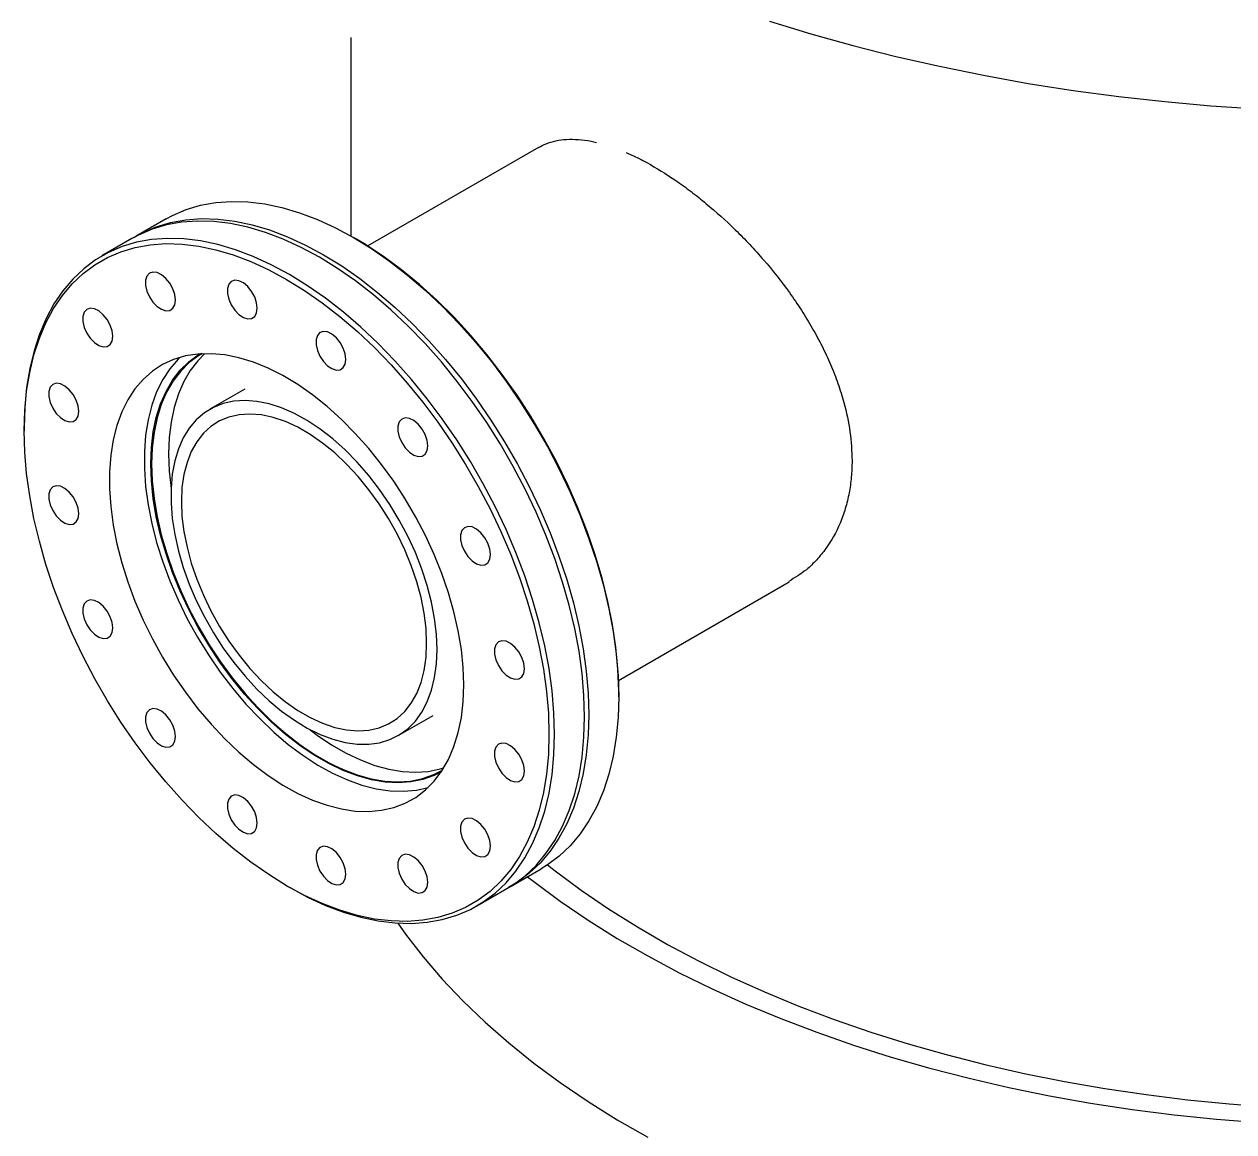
# Model space of a CAD drawing. Header units: millimetres. Extents: x 334 to 3694, y 0 to 2376.
# Drawn here: x 3024.6 to 3171.7, y 1206.1 to 1340.6 of the extents above; entities that cross this region are included whole.
import ezdxf

# ---------------------------------------------------------------- set-up
doc = ezdxf.new("R2010")
doc.units = ezdxf.units.MM
doc.header["$LTSCALE"] = 3
doc.layers.add('1_외형선', color=7, linetype='Continuous', lineweight=25)

msp = doc.modelspace()

# ---------------------------------------------------------------- linework, layer by layer
at = {"layer": '1_외형선'}
for p, q in [((3064.32, 1339.05), (3064.32, 1314.93)), ((3087.15, 1325.67), (3066.4, 1313.7)), ((3041.87, 1316.99), (3038.22, 1314.89)), ((3037.71, 1314.59), (3034.06, 1312.49)), ((3065.01, 1314.54), (3064.67, 1314.73)), ((3051.44, 1296.3), (3047.2, 1293.85)), ((3024.61, 1291.61), (3024.61, 1291.22)), ((3096.88, 1260.9), (3117.62, 1272.88)), ((3096.91, 1259.35), (3096.91, 1259.65)), ((3096.91, 1258.89), (3096.91, 1258.98)), ((3070.08, 1254.2), (3074.33, 1256.65)), ((3083.81, 1235.9), (3087.46, 1238.01)), ((3056.51, 1235.96), (3056.85, 1235.76)), ((3079.66, 1233.5), (3083.3, 1235.61))]:
    msp.add_line(p, q, dxfattribs=at)
at = {"layer": '1_외형선', "flags": 128}
for points in [[(3115.25, 1341.03), (3120.27, 1339.49), (3125.39, 1338.06), (3130.6, 1336.74), (3135.89, 1335.53), (3141.26, 1334.44), (3146.69, 1333.46), (3152.18, 1332.6), (3157.72, 1331.86), (3163.3, 1331.24), (3168.92, 1330.74), (3174.57, 1330.36)], [(3041.87, 1316.99), (3042.66, 1317.42), (3044.31, 1318.13), (3046.07, 1318.65), (3047.91, 1318.99), (3049.83, 1319.12), (3051.82, 1319.07), (3053.87, 1318.82), (3055.96, 1318.38), (3058.1, 1317.74), (3060.27, 1316.92), (3062.46, 1315.92), (3064.66, 1314.73), (3066.86, 1313.38), (3069.05, 1311.85), (3071.22, 1310.17), (3073.36, 1308.33), (3075.46, 1306.35), (3077.51, 1304.24), (3079.5, 1302), (3081.42, 1299.64), (3083.26, 1297.18), (3085.01, 1294.64), (3086.67, 1292.01), (3088.23, 1289.31), (3089.68, 1286.56), (3091.01, 1283.77), (3092.21, 1280.94), (3093.29, 1278.1), (3094.24, 1275.26), (3095.05, 1272.43), (3095.71, 1269.62), (3096.23, 1266.85), (3096.61, 1264.13), (3096.83, 1261.47), (3096.91, 1258.89)], [(3092.75, 1256.49), (3092.67, 1259.07), (3092.45, 1261.73), (3092.08, 1264.45), (3091.55, 1267.22), (3090.89, 1270.03), (3090.08, 1272.86), (3089.13, 1275.7), (3088.06, 1278.54), (3086.85, 1281.36), (3085.52, 1284.16), (3084.07, 1286.91), (3082.51, 1289.61), (3080.85, 1292.24), (3079.1, 1294.78), (3077.26, 1297.24), (3075.34, 1299.6), (3073.35, 1301.84), (3071.3, 1303.95), (3069.21, 1305.93), (3067.07, 1307.77), (3064.9, 1309.45), (3062.71, 1310.98), (3060.51, 1312.33), (3058.31, 1313.52), (3056.12, 1314.52), (3053.95, 1315.34), (3051.81, 1315.98), (3049.71, 1316.42), (3047.66, 1316.67), (3045.67, 1316.72), (3043.75, 1316.59), (3041.91, 1316.25), (3040.16, 1315.73), (3038.5, 1315.02), (3037.71, 1314.59)], [(3037.96, 1314.74), (3039.01, 1315.31), (3040.67, 1316.02), (3042.42, 1316.55), (3044.26, 1316.88), (3046.18, 1317.02), (3048.17, 1316.96), (3050.22, 1316.71), (3052.32, 1316.27), (3054.45, 1315.64), (3056.62, 1314.82), (3058.81, 1313.81), (3061.02, 1312.63), (3063.22, 1311.27), (3065.41, 1309.75), (3067.58, 1308.06), (3069.71, 1306.23), (3071.81, 1304.24), (3073.86, 1302.13), (3075.85, 1299.89), (3077.77, 1297.54), (3079.61, 1295.08), (3081.36, 1292.53), (3083.02, 1289.9), (3084.58, 1287.2), (3086.03, 1284.45), (3087.36, 1281.66), (3088.56, 1278.84), (3089.64, 1276), (3090.59, 1273.15), (3091.4, 1270.32), (3092.06, 1267.52), (3092.58, 1264.74), (3092.96, 1262.02), (3093.18, 1259.36), (3093.26, 1256.78)], [(3056.85, 1235.76), (3056.86, 1235.76), (3059.06, 1234.58), (3061.25, 1233.57), (3063.42, 1232.75), (3065.56, 1232.12), (3067.66, 1231.68), (3069.7, 1231.43), (3071.69, 1231.37), (3073.61, 1231.51), (3075.45, 1231.84), (3077.21, 1232.36), (3078.87, 1233.08), (3080.42, 1233.98), (3081.87, 1235.06), (3083.2, 1236.31), (3084.41, 1237.74), (3085.49, 1239.34), (3086.43, 1241.09), (3087.24, 1242.99), (3087.91, 1245.02), (3088.43, 1247.19), (3088.8, 1249.48), (3089.03, 1251.88), (3089.1, 1254.38), (3089.03, 1256.96), (3088.8, 1259.62), (3088.43, 1262.34), (3087.91, 1265.12), (3087.24, 1267.92), (3086.43, 1270.75), (3085.49, 1273.6), (3084.41, 1276.44), (3083.2, 1279.26), (3081.87, 1282.05), (3080.42, 1284.8), (3078.87, 1287.5), (3077.21, 1290.13), (3075.45, 1292.68), (3073.61, 1295.14), (3071.69, 1297.49), (3069.7, 1299.73), (3067.66, 1301.84), (3065.56, 1303.82), (3063.42, 1305.66), (3061.25, 1307.35), (3059.06, 1308.87), (3056.86, 1310.23), (3054.66, 1311.41), (3052.47, 1312.42), (3050.3, 1313.24), (3048.16, 1313.87), (3046.06, 1314.31), (3044.01, 1314.56), (3042.02, 1314.62), (3040.1, 1314.48), (3038.26, 1314.15), (3036.51, 1313.62), (3034.85, 1312.91), (3033.29, 1312.01), (3031.85, 1310.93), (3030.51, 1309.67), (3029.31, 1308.24), (3028.23, 1306.65), (3027.28, 1304.9), (3026.47, 1303), (3025.81, 1300.96), (3025.29, 1298.79), (3024.91, 1296.5), (3024.69, 1294.11), (3024.61, 1291.61), (3024.61, 1291.61)], [(3024.61, 1291.22), (3024.69, 1293.69), (3024.91, 1296.06), (3025.28, 1298.33), (3025.8, 1300.47), (3026.46, 1302.49), (3027.25, 1304.37), (3028.19, 1306.1), (3029.26, 1307.68), (3030.45, 1309.09), (3031.77, 1310.34), (3033.2, 1311.4), (3034.74, 1312.29), (3036.38, 1313), (3038.12, 1313.52), (3039.94, 1313.85), (3041.84, 1313.98), (3043.81, 1313.93), (3045.83, 1313.68), (3047.91, 1313.24), (3050.03, 1312.62), (3052.17, 1311.8), (3054.34, 1310.81), (3056.52, 1309.64), (3058.7, 1308.3), (3060.86, 1306.79), (3063.01, 1305.12), (3065.13, 1303.3), (3067.2, 1301.34), (3069.23, 1299.25), (3071.2, 1297.04), (3073.09, 1294.71), (3074.92, 1292.28), (3076.65, 1289.75), (3078.29, 1287.15), (3079.83, 1284.48), (3081.27, 1281.76), (3082.58, 1279), (3083.78, 1276.2), (3084.85, 1273.39), (3085.78, 1270.58), (3086.58, 1267.78), (3087.24, 1265), (3087.76, 1262.26), (3088.13, 1259.57), (3088.35, 1256.94), (3088.42, 1254.38), (3088.35, 1251.91), (3088.13, 1249.53), (3087.76, 1247.27), (3087.24, 1245.12), (3086.58, 1243.11), (3085.78, 1241.23), (3084.85, 1239.49), (3083.78, 1237.92), (3082.58, 1236.5), (3081.27, 1235.26), (3079.83, 1234.19), (3078.29, 1233.3), (3076.65, 1232.6), (3074.92, 1232.08), (3073.09, 1231.75), (3071.2, 1231.61), (3069.23, 1231.67), (3067.2, 1231.91), (3065.13, 1232.35), (3063.01, 1232.98), (3060.86, 1233.79), (3058.7, 1234.78), (3056.52, 1235.96), (3054.34, 1237.3), (3052.17, 1238.81), (3050.03, 1240.47), (3047.91, 1242.29), (3045.83, 1244.25), (3043.81, 1246.34), (3041.84, 1248.56), (3039.94, 1250.89), (3038.12, 1253.32), (3036.38, 1255.84), (3034.74, 1258.44), (3033.2, 1261.11), (3031.77, 1263.83), (3030.45, 1266.6), (3029.26, 1269.39), (3028.19, 1272.2), (3027.25, 1275.01), (3026.46, 1277.81), (3025.8, 1280.59), (3025.28, 1283.33), (3024.91, 1286.03), (3024.69, 1288.66), (3024.61, 1291.22)], [(3096.91, 1259.65), (3096.81, 1262.26), (3096.56, 1264.94), (3096.15, 1267.69), (3095.6, 1270.48), (3094.9, 1273.31), (3094.05, 1276.16), (3093.07, 1279.01), (3091.95, 1281.86), (3090.7, 1284.69), (3089.33, 1287.49), (3087.84, 1290.24), (3086.24, 1292.93), (3084.54, 1295.55), (3082.74, 1298.08), (3080.86, 1300.51), (3078.91, 1302.83), (3076.88, 1305.03), (3074.8, 1307.1), (3072.67, 1309.03), (3070.51, 1310.81), (3068.32, 1312.43), (3066.11, 1313.88), (3065.01, 1314.54)], [(3043, 1307.12), (3042.92, 1307.79), (3042.68, 1308.49), (3042.31, 1309.17), (3041.84, 1309.75), (3041.31, 1310.2), (3040.77, 1310.46), (3040.26, 1310.53), (3039.84, 1310.38), (3039.53, 1310.04), (3039.37, 1309.53), (3039.37, 1308.9), (3039.53, 1308.21), (3039.84, 1307.51), (3040.26, 1306.88), (3040.77, 1306.36), (3041.31, 1306), (3041.84, 1305.83), (3042.31, 1305.87), (3042.68, 1306.12), (3042.92, 1306.55), (3043, 1307.12)], [(3052.95, 1306.14), (3052.87, 1306.8), (3052.64, 1307.51), (3052.27, 1308.18), (3051.8, 1308.77), (3051.27, 1309.21), (3050.72, 1309.48), (3050.22, 1309.54), (3049.79, 1309.39), (3049.49, 1309.05), (3049.33, 1308.54), (3049.33, 1307.92), (3049.49, 1307.22), (3049.79, 1306.53), (3050.22, 1305.89), (3050.72, 1305.37), (3051.27, 1305.01), (3051.8, 1304.84), (3052.27, 1304.89), (3052.64, 1305.13), (3052.87, 1305.56), (3052.95, 1306.14)], [(3035.38, 1302.72), (3035.3, 1303.39), (3035.06, 1304.09), (3034.69, 1304.76), (3034.22, 1305.35), (3033.69, 1305.8), (3033.15, 1306.06), (3032.64, 1306.13), (3032.22, 1305.98), (3031.91, 1305.64), (3031.75, 1305.13), (3031.75, 1304.5), (3031.91, 1303.81), (3032.22, 1303.11), (3032.64, 1302.48), (3033.15, 1301.95), (3033.69, 1301.59), (3034.22, 1301.43), (3034.69, 1301.47), (3035.06, 1301.72), (3035.3, 1302.15), (3035.38, 1302.72)], [(3063.73, 1299.91), (3063.65, 1300.58), (3063.41, 1301.28), (3063.04, 1301.96), (3062.57, 1302.54), (3062.04, 1302.99), (3061.5, 1303.26), (3060.99, 1303.32), (3060.57, 1303.17), (3060.26, 1302.83), (3060.1, 1302.32), (3060.1, 1301.7), (3060.26, 1301), (3060.57, 1300.31), (3060.99, 1299.67), (3061.5, 1299.15), (3062.04, 1298.79), (3062.57, 1298.62), (3063.04, 1298.66), (3063.41, 1298.91), (3063.65, 1299.34), (3063.73, 1299.91)], [(3078.07, 1260.36), (3077.99, 1262.48), (3077.77, 1264.68), (3077.39, 1266.94), (3076.87, 1269.23), (3076.21, 1271.55), (3075.4, 1273.88), (3074.47, 1276.21), (3073.41, 1278.51), (3072.23, 1280.76), (3070.94, 1282.97), (3069.55, 1285.1), (3068.07, 1287.14), (3066.5, 1289.09), (3064.87, 1290.92), (3063.18, 1292.62), (3061.44, 1294.19), (3059.67, 1295.6), (3057.87, 1296.86), (3056.07, 1297.94), (3054.26, 1298.85), (3052.48, 1299.58), (3050.72, 1300.11), (3049.01, 1300.46), (3047.34, 1300.61), (3045.74, 1300.57), (3044.22, 1300.34), (3042.78, 1299.91), (3041.44, 1299.28), (3040.2, 1298.48), (3039.08, 1297.49), (3038.08, 1296.33), (3037.21, 1295.01), (3036.48, 1293.53), (3035.89, 1291.9), (3035.44, 1290.14), (3035.14, 1288.26), (3034.98, 1286.27), (3034.98, 1284.19), (3035.14, 1282.02), (3035.44, 1279.79), (3035.89, 1277.52), (3036.48, 1275.2), (3037.21, 1272.88), (3038.08, 1270.55), (3039.08, 1268.23), (3040.2, 1265.95), (3041.44, 1263.72), (3042.78, 1261.55), (3044.22, 1259.46), (3045.74, 1257.46), (3047.34, 1255.58), (3049.01, 1253.81), (3050.72, 1252.17), (3052.48, 1250.68), (3054.26, 1249.35), (3056.07, 1248.18), (3057.87, 1247.18), (3059.67, 1246.36), (3061.44, 1245.73), (3063.18, 1245.28), (3064.87, 1245.03), (3066.5, 1244.98), (3068.07, 1245.12), (3069.55, 1245.45), (3070.94, 1245.98), (3072.23, 1246.69), (3073.41, 1247.59), (3074.47, 1248.66), (3075.4, 1249.9), (3076.21, 1251.31), (3076.87, 1252.86), (3077.39, 1254.56), (3077.77, 1256.38), (3077.99, 1258.32), (3078.07, 1260.36)], [(3075.32, 1249.77), (3074.47, 1249.35), (3073.1, 1248.86), (3071.64, 1248.57), (3070.1, 1248.46), (3068.5, 1248.55), (3066.84, 1248.83), (3065.13, 1249.3), (3063.4, 1249.96), (3061.64, 1250.8), (3059.88, 1251.82), (3058.13, 1253), (3056.39, 1254.35), (3054.69, 1255.85), (3053.02, 1257.48), (3051.42, 1259.25), (3049.88, 1261.13), (3048.42, 1263.11), (3047.05, 1265.18), (3045.78, 1267.32), (3044.62, 1269.51), (3043.57, 1271.75), (3042.65, 1274.02), (3041.86, 1276.29), (3041.2, 1278.56), (3040.68, 1280.8), (3040.31, 1283), (3040.09, 1285.15), (3040.01, 1287.22), (3040.09, 1289.21), (3040.31, 1291.1), (3040.68, 1292.87), (3041.2, 1294.52), (3041.86, 1296.03), (3042.65, 1297.39), (3043.57, 1298.59), (3044.62, 1299.62), (3045.78, 1300.47), (3045.98, 1300.59)], [(3046.16, 1300.63), (3045.86, 1300.44), (3044.69, 1299.59), (3043.65, 1298.56), (3042.73, 1297.37), (3041.94, 1296.01), (3041.28, 1294.51), (3040.77, 1292.86), (3040.4, 1291.09), (3040.17, 1289.21), (3040.1, 1287.22), (3040.17, 1285.15), (3040.4, 1283.01), (3040.77, 1280.81), (3041.28, 1278.58), (3041.94, 1276.31), (3042.73, 1274.05), (3043.65, 1271.79), (3044.69, 1269.55), (3045.86, 1267.36), (3047.12, 1265.22), (3048.49, 1263.16), (3049.95, 1261.18), (3051.48, 1259.3), (3053.08, 1257.54), (3054.74, 1255.91), (3056.44, 1254.42), (3058.17, 1253.07), (3059.92, 1251.89), (3061.68, 1250.88), (3063.43, 1250.04), (3065.16, 1249.38), (3066.87, 1248.91), (3068.52, 1248.63), (3070.12, 1248.54), (3071.66, 1248.65), (3073.11, 1248.94), (3074.48, 1249.43), (3075.44, 1249.91)], [(3046.25, 1300.61), (3045.84, 1300.37), (3044.68, 1299.52), (3043.64, 1298.49), (3042.72, 1297.3), (3041.93, 1295.94), (3041.28, 1294.44), (3040.77, 1292.8), (3040.4, 1291.04), (3040.17, 1289.15), (3040.1, 1287.17), (3040.17, 1285.11), (3040.4, 1282.97), (3040.77, 1280.78), (3041.28, 1278.54), (3041.93, 1276.29), (3042.72, 1274.02), (3043.64, 1271.77), (3044.68, 1269.54), (3045.84, 1267.35), (3047.11, 1265.22), (3048.47, 1263.16), (3049.93, 1261.18), (3051.46, 1259.31), (3053.06, 1257.56), (3054.71, 1255.93), (3056.41, 1254.44), (3058.14, 1253.1), (3059.88, 1251.92), (3061.64, 1250.9), (3063.38, 1250.07), (3065.11, 1249.41), (3066.81, 1248.94), (3068.46, 1248.66), (3070.06, 1248.57), (3071.59, 1248.68), (3073.05, 1248.97), (3074.41, 1249.46), (3075.46, 1250)], [(3046.58, 1300.62), (3045.73, 1299.76), (3044.81, 1298.57), (3044.02, 1297.21), (3043.36, 1295.71), (3042.85, 1294.06), (3042.48, 1292.29), (3042.25, 1290.41), (3042.18, 1288.42), (3042.25, 1286.35), (3042.47, 1284.24)], [(3043.55, 1300.16), (3043.32, 1299.94), (3042.33, 1298.78), (3041.46, 1297.46), (3040.72, 1295.98), (3040.13, 1294.35), (3039.68, 1292.59), (3039.38, 1290.71), (3039.23, 1288.72), (3039.23, 1286.64), (3039.38, 1284.47), (3039.68, 1282.24), (3040.13, 1279.96), (3040.72, 1277.65), (3041.46, 1275.33), (3042.33, 1273), (3043.32, 1270.68), (3044.45, 1268.4), (3045.68, 1266.17), (3047.02, 1264), (3048.46, 1261.91), (3049.98, 1259.91), (3051.58, 1258.02), (3053.25, 1256.26), (3054.96, 1254.62), (3056.72, 1253.13), (3058.51, 1251.8), (3060.31, 1250.62), (3062.11, 1249.63), (3063.91, 1248.81), (3065.68, 1248.17), (3067.42, 1247.73), (3069.11, 1247.48), (3070.75, 1247.43), (3072.31, 1247.57), (3073.73, 1247.88)], [(3043.55, 1300.16), (3043.32, 1299.94), (3042.33, 1298.78), (3041.46, 1297.46), (3040.72, 1295.98), (3040.13, 1294.35), (3039.68, 1292.59), (3039.38, 1290.71), (3039.23, 1288.72), (3039.23, 1286.64), (3039.38, 1284.47), (3039.68, 1282.24), (3040.13, 1279.96), (3040.72, 1277.65), (3041.46, 1275.33), (3042.33, 1273), (3043.32, 1270.68), (3044.45, 1268.4), (3045.68, 1266.17), (3047.02, 1264), (3048.46, 1261.91), (3049.98, 1259.91), (3051.58, 1258.02), (3053.25, 1256.26), (3054.96, 1254.62), (3056.72, 1253.13), (3058.51, 1251.8), (3060.31, 1250.62), (3062.11, 1249.63), (3063.91, 1248.81), (3065.68, 1248.17), (3067.42, 1247.73), (3069.11, 1247.48), (3070.75, 1247.43), (3072.31, 1247.57), (3073.73, 1247.88)], [(3031.25, 1293.6), (3031.17, 1294.27), (3030.94, 1294.97), (3030.57, 1295.65), (3030.1, 1296.23), (3029.57, 1296.68), (3029.02, 1296.95), (3028.52, 1297.01), (3028.09, 1296.86), (3027.79, 1296.52), (3027.62, 1296.01), (3027.62, 1295.39), (3027.79, 1294.69), (3028.09, 1294), (3028.52, 1293.36), (3029.02, 1292.84), (3029.57, 1292.48), (3030.1, 1292.31), (3030.57, 1292.35), (3030.94, 1292.6), (3031.17, 1293.03), (3031.25, 1293.6)], [(3074.82, 1264.68), (3074.75, 1266.53), (3074.52, 1268.44), (3074.15, 1270.41), (3073.63, 1272.42), (3072.97, 1274.43), (3072.18, 1276.45), (3071.26, 1278.44), (3070.22, 1280.39), (3069.08, 1282.28), (3067.83, 1284.1), (3066.51, 1285.82), (3065.1, 1287.43), (3063.64, 1288.91), (3062.13, 1290.26), (3060.59, 1291.45), (3059.03, 1292.48), (3057.47, 1293.34), (3055.91, 1294.02), (3054.39, 1294.51), (3052.9, 1294.81), (3051.47, 1294.92), (3050.1, 1294.83), (3048.81, 1294.55), (3047.62, 1294.07), (3046.52, 1293.41), (3045.54, 1292.57), (3044.69, 1291.55), (3043.96, 1290.37), (3043.37, 1289.04), (3042.92, 1287.57), (3042.62, 1285.97), (3042.47, 1284.26), (3042.47, 1282.45), (3042.62, 1280.57), (3042.92, 1278.62), (3043.37, 1276.63), (3043.96, 1274.62), (3044.69, 1272.6), (3045.54, 1270.6), (3046.52, 1268.62), (3047.62, 1266.7), (3048.81, 1264.84), (3050.1, 1263.08), (3051.47, 1261.41), (3052.9, 1259.86), (3054.39, 1258.44), (3055.91, 1257.17), (3057.47, 1256.06), (3059.03, 1255.11), (3060.59, 1254.34), (3062.13, 1253.76), (3063.64, 1253.36), (3065.1, 1253.16), (3066.51, 1253.15), (3067.83, 1253.33), (3069.08, 1253.71), (3070.22, 1254.28), (3071.26, 1255.03), (3072.18, 1255.96), (3072.97, 1257.06), (3073.63, 1258.32), (3074.15, 1259.72), (3074.52, 1261.26), (3074.75, 1262.92), (3074.82, 1264.68)], [(3073.55, 1265.41), (3073.48, 1267.2), (3073.25, 1269.06), (3072.87, 1270.96), (3072.34, 1272.9), (3071.68, 1274.85), (3070.88, 1276.79), (3069.95, 1278.71), (3068.91, 1280.57), (3067.77, 1282.37), (3066.53, 1284.08), (3065.21, 1285.69), (3063.82, 1287.18), (3062.38, 1288.54), (3060.9, 1289.74), (3059.39, 1290.78), (3057.88, 1291.66), (3056.38, 1292.35), (3054.9, 1292.85), (3053.46, 1293.16), (3052.07, 1293.27), (3050.75, 1293.19), (3049.51, 1292.91), (3048.36, 1292.43), (3047.32, 1291.77), (3046.4, 1290.93), (3045.6, 1289.91), (3044.93, 1288.72), (3044.41, 1287.39), (3044.03, 1285.92), (3043.8, 1284.33), (3043.73, 1282.63), (3043.8, 1280.84), (3044.03, 1278.99), (3044.41, 1277.08), (3044.93, 1275.14), (3045.6, 1273.19), (3046.4, 1271.25), (3047.32, 1269.34), (3048.36, 1267.47), (3049.51, 1265.67), (3050.75, 1263.96), (3052.07, 1262.35), (3053.46, 1260.86), (3054.9, 1259.51), (3056.38, 1258.3), (3057.88, 1257.26), (3059.39, 1256.39), (3060.9, 1255.7), (3062.38, 1255.19), (3063.82, 1254.88), (3065.21, 1254.77), (3066.53, 1254.85), (3067.77, 1255.13), (3068.91, 1255.61), (3069.95, 1256.27), (3070.88, 1257.12), (3071.68, 1258.14), (3072.34, 1259.32), (3072.87, 1260.65), (3073.25, 1262.12), (3073.48, 1263.72), (3073.55, 1265.41)], [(3073.69, 1289.41), (3073.61, 1290.07), (3073.37, 1290.77), (3073, 1291.45), (3072.53, 1292.03), (3072, 1292.48), (3071.46, 1292.75), (3070.95, 1292.81), (3070.53, 1292.66), (3070.22, 1292.32), (3070.06, 1291.81), (3070.06, 1291.19), (3070.22, 1290.49), (3070.53, 1289.8), (3070.95, 1289.16), (3071.46, 1288.64), (3072, 1288.28), (3072.53, 1288.11), (3073, 1288.15), (3073.37, 1288.4), (3073.61, 1288.83), (3073.69, 1289.41)], [(3031.25, 1281.16), (3031.17, 1281.83), (3030.94, 1282.53), (3030.57, 1283.2), (3030.1, 1283.79), (3029.57, 1284.24), (3029.02, 1284.5), (3028.52, 1284.56), (3028.09, 1284.42), (3027.79, 1284.08), (3027.62, 1283.57), (3027.62, 1282.94), (3027.79, 1282.25), (3028.09, 1281.55), (3028.52, 1280.92), (3029.02, 1280.39), (3029.57, 1280.03), (3030.1, 1279.87), (3030.57, 1279.91), (3030.94, 1280.16), (3031.17, 1280.59), (3031.25, 1281.16)], [(3081.31, 1276.21), (3081.23, 1276.87), (3080.99, 1277.58), (3080.62, 1278.25), (3080.15, 1278.84), (3079.62, 1279.28), (3079.08, 1279.55), (3078.57, 1279.61), (3078.15, 1279.46), (3077.84, 1279.12), (3077.68, 1278.61), (3077.68, 1277.99), (3077.84, 1277.29), (3078.15, 1276.6), (3078.57, 1275.96), (3079.08, 1275.44), (3079.62, 1275.08), (3080.15, 1274.91), (3080.62, 1274.96), (3080.99, 1275.2), (3081.23, 1275.63), (3081.31, 1276.21)], [(3035.38, 1267.28), (3035.3, 1267.95), (3035.06, 1268.65), (3034.69, 1269.33), (3034.22, 1269.91), (3033.69, 1270.36), (3033.15, 1270.62), (3032.64, 1270.69), (3032.22, 1270.54), (3031.91, 1270.2), (3031.75, 1269.69), (3031.75, 1269.06), (3031.91, 1268.37), (3032.22, 1267.67), (3032.64, 1267.04), (3033.15, 1266.52), (3033.69, 1266.16), (3034.22, 1265.99), (3034.69, 1266.03), (3035.06, 1266.28), (3035.3, 1266.71), (3035.38, 1267.28)], [(3085.43, 1262.33), (3085.35, 1263), (3085.11, 1263.7), (3084.74, 1264.37), (3084.27, 1264.96), (3083.74, 1265.4), (3083.2, 1265.67), (3082.69, 1265.73), (3082.27, 1265.59), (3081.96, 1265.24), (3081.8, 1264.74), (3081.8, 1264.11), (3081.96, 1263.42), (3082.27, 1262.72), (3082.69, 1262.08), (3083.2, 1261.56), (3083.74, 1261.2), (3084.27, 1261.04), (3084.74, 1261.08), (3085.11, 1261.32), (3085.35, 1261.75), (3085.43, 1262.33)], [(3096.91, 1258.89), (3096.83, 1256.39), (3096.61, 1253.99), (3096.23, 1251.7), (3095.71, 1249.53), (3095.05, 1247.49), (3094.24, 1245.59), (3093.29, 1243.84), (3092.21, 1242.25), (3091.01, 1240.82), (3089.68, 1239.56), (3088.23, 1238.48), (3087.46, 1238.01)], [(3043, 1254.08), (3042.92, 1254.75), (3042.68, 1255.45), (3042.31, 1256.13), (3041.84, 1256.71), (3041.31, 1257.16), (3040.77, 1257.43), (3040.26, 1257.49), (3039.84, 1257.34), (3039.53, 1257), (3039.37, 1256.49), (3039.37, 1255.86), (3039.53, 1255.17), (3039.84, 1254.48), (3040.26, 1253.84), (3040.77, 1253.32), (3041.31, 1252.96), (3041.84, 1252.79), (3042.31, 1252.83), (3042.68, 1253.08), (3042.92, 1253.51), (3043, 1254.08)], [(3083.3, 1235.61), (3084.07, 1236.08), (3085.52, 1237.16), (3086.85, 1238.42), (3088.06, 1239.85), (3089.13, 1241.44), (3090.08, 1243.19), (3090.89, 1245.09), (3091.55, 1247.13), (3092.08, 1249.3), (3092.45, 1251.59), (3092.67, 1253.99), (3092.75, 1256.49)], [(3093.26, 1256.78), (3093.18, 1254.28), (3092.96, 1251.88), (3092.58, 1249.59), (3092.06, 1247.42), (3091.4, 1245.39), (3090.59, 1243.49), (3089.64, 1241.74), (3088.56, 1240.14), (3087.36, 1238.71), (3086.03, 1237.46), (3084.58, 1236.38), (3083.51, 1235.73)], [(3059.4, 1254.91), (3060.25, 1254.27), (3062, 1253.09), (3063.76, 1252.08), (3065.51, 1251.24), (3067.24, 1250.58), (3068.94, 1250.11), (3070.6, 1249.83), (3072.2, 1249.74), (3073.74, 1249.85), (3075.19, 1250.14), (3075.64, 1250.28)], [(3085.43, 1249.88), (3085.35, 1250.55), (3085.11, 1251.25), (3084.74, 1251.93), (3084.27, 1252.51), (3083.74, 1252.96), (3083.2, 1253.23), (3082.69, 1253.29), (3082.27, 1253.14), (3081.96, 1252.8), (3081.8, 1252.29), (3081.8, 1251.66), (3081.96, 1250.97), (3082.27, 1250.28), (3082.69, 1249.64), (3083.2, 1249.12), (3083.74, 1248.76), (3084.27, 1248.59), (3084.74, 1248.63), (3085.11, 1248.88), (3085.35, 1249.31), (3085.43, 1249.88)], [(3052.95, 1243.57), (3052.87, 1244.24), (3052.64, 1244.94), (3052.27, 1245.62), (3051.8, 1246.2), (3051.27, 1246.65), (3050.72, 1246.92), (3050.22, 1246.98), (3049.79, 1246.83), (3049.49, 1246.49), (3049.33, 1245.98), (3049.33, 1245.35), (3049.49, 1244.66), (3049.79, 1243.97), (3050.22, 1243.33), (3050.72, 1242.81), (3051.27, 1242.45), (3051.8, 1242.28), (3052.27, 1242.32), (3052.64, 1242.57), (3052.87, 1243), (3052.95, 1243.57)], [(3081.31, 1240.77), (3081.23, 1241.44), (3080.99, 1242.14), (3080.62, 1242.81), (3080.15, 1243.4), (3079.62, 1243.84), (3079.08, 1244.11), (3078.57, 1244.17), (3078.15, 1244.03), (3077.84, 1243.68), (3077.68, 1243.18), (3077.68, 1242.55), (3077.84, 1241.86), (3078.15, 1241.16), (3078.57, 1240.52), (3079.08, 1240), (3079.62, 1239.64), (3080.15, 1239.47), (3080.62, 1239.52), (3080.99, 1239.76), (3081.23, 1240.19), (3081.31, 1240.77)], [(3063.73, 1237.35), (3063.65, 1238.02), (3063.41, 1238.72), (3063.04, 1239.4), (3062.57, 1239.98), (3062.04, 1240.43), (3061.5, 1240.69), (3060.99, 1240.76), (3060.57, 1240.61), (3060.26, 1240.27), (3060.1, 1239.76), (3060.1, 1239.13), (3060.26, 1238.44), (3060.57, 1237.74), (3060.99, 1237.11), (3061.5, 1236.59), (3062.04, 1236.23), (3062.57, 1236.06), (3063.04, 1236.1), (3063.41, 1236.35), (3063.65, 1236.78), (3063.73, 1237.35)], [(3073.69, 1236.37), (3073.61, 1237.03), (3073.37, 1237.74), (3073, 1238.41), (3072.53, 1239), (3072, 1239.44), (3071.46, 1239.71), (3070.95, 1239.77), (3070.53, 1239.63), (3070.22, 1239.28), (3070.06, 1238.78), (3070.06, 1238.15), (3070.22, 1237.46), (3070.53, 1236.76), (3070.95, 1236.12), (3071.46, 1235.6), (3072, 1235.24), (3072.53, 1235.07), (3073, 1235.12), (3073.37, 1235.36), (3073.61, 1235.79), (3073.69, 1236.37)], [(3088.23, 1238.49), (3089.18, 1237.75), (3092.35, 1235.4), (3095.68, 1233.13), (3099.18, 1230.94), (3102.82, 1228.83), (3106.62, 1226.82), (3110.55, 1224.89), (3114.62, 1223.06), (3118.81, 1221.33), (3123.12, 1219.7), (3127.55, 1218.17), (3132.08, 1216.75), (3136.71, 1215.43), (3141.42, 1214.23), (3146.22, 1213.14), (3151.1, 1212.17), (3156.03, 1211.31), (3161.03, 1210.57), (3166.07, 1209.95), (3171.15, 1209.44), (3176.27, 1209.06)], [(3085.81, 1237.05), (3086.58, 1236.46), (3089.8, 1234.08), (3093.19, 1231.78), (3096.73, 1229.56), (3100.43, 1227.42), (3104.27, 1225.38), (3108.26, 1223.42), (3112.38, 1221.56), (3116.62, 1219.8), (3120.99, 1218.14), (3125.47, 1216.58), (3130.05, 1215.13), (3134.74, 1213.79), (3139.51, 1212.56), (3144.36, 1211.44), (3149.29, 1210.43), (3154.29, 1209.54), (3159.35, 1208.77), (3164.45, 1208.12), (3169.6, 1207.58), (3174.78, 1207.17)], [(3070.03, 1231.4), (3070.98, 1230.07), (3073.11, 1227.32), (3075.44, 1224.61), (3077.95, 1221.97), (3080.65, 1219.38), (3083.53, 1216.86), (3086.58, 1214.41), (3089.8, 1212.03), (3093.19, 1209.73), (3096.73, 1207.51), (3100.43, 1205.38)]]:
    msp.add_lwpolyline(points, dxfattribs=at)
at = {"layer": '1_외형선'}
msp.add_arc((3053.71, 1258.98), 43.2, 0.0006, 0.4891, dxfattribs=at)
for points, knots in [([(3087.15, 1325.66), (3087.46, 1325.83), (3088.12, 1326.18), (3089.26, 1326.51), (3090.57, 1326.69), (3092, 1326.66), (3093.22, 1326.52), (3093.99, 1326.32), (3094.21, 1326.27)], [0, 0, 0, 0, 0.160284, 0.347464, 0.534643, 0.727334, 0.920021, 1, 1, 1, 1]), ([(3097.79, 1325.05), (3098.03, 1324.95), (3098.84, 1324.61), (3100.85, 1323.57), (3103.27, 1322.09), (3105.7, 1320.33), (3108.13, 1318.4), (3110.54, 1316.24), (3112.84, 1313.89), (3115.1, 1311.39), (3117.22, 1308.72), (3119.13, 1305.91), (3120.46, 1303.73), (3121.65, 1301.52), (3122.7, 1299.27), (3123.59, 1296.98), (3124.44, 1294.25), (3125.13, 1291.08), (3125.23, 1288.77), (3125.28, 1287.61)], [0, 0, 0, 0, 0.0199051, 0.0696068, 0.1635557, 0.2119516, 0.2603481, 0.35392, 0.402046, 0.4501726, 0.5458855, 0.5951263, 0.6443668, 0.6930402, 0.741713, 0.791844, 0.8419739, 0.9202057, 1, 1, 1, 1]), ([(3125.28, 1287.61), (3125.26, 1286.93), (3125.22, 1285.59), (3124.94, 1283.65), (3124.49, 1281.78), (3123.65, 1279.44), (3122.47, 1277.34), (3121, 1275.55), (3119.55, 1274.11), (3118.32, 1273.38), (3117.58, 1272.94)], [0, 0, 0, 0, 0.103694, 0.207389, 0.314151, 0.420916, 0.62809, 0.734669, 0.84125, 1, 1, 1, 1])]:
    msp.add_open_spline(points, degree=3, knots=knots, dxfattribs=at)

doc.saveas('drawing.dxf')
